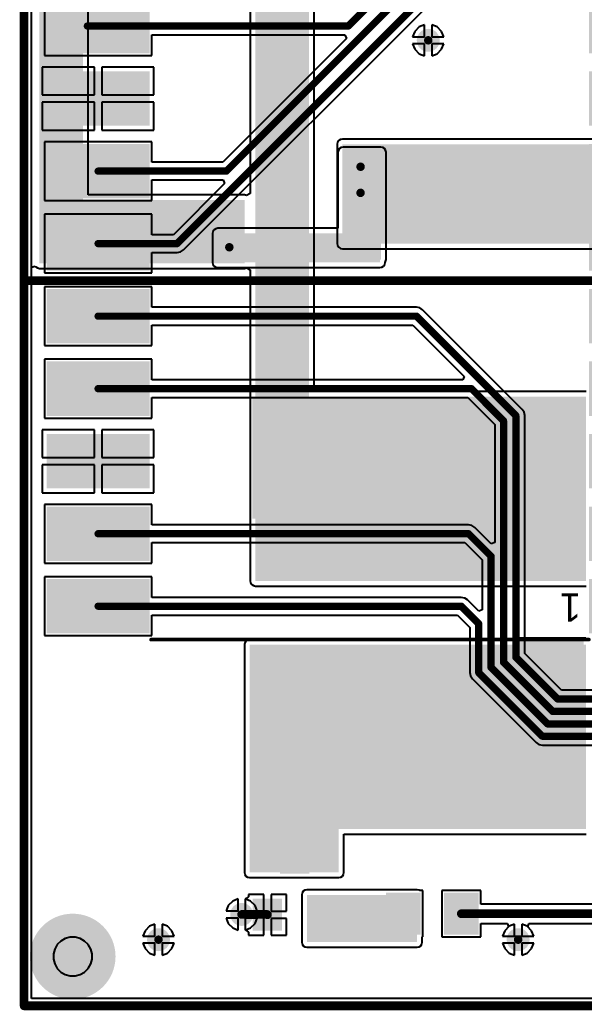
# Model space of a CAD drawing. Header units: millimetres. Extents: x -1231 to 5080, y -1243 to 680.
# Drawn here: x -1.85 to 17.92, y -1.91 to 32.78 of the extents above; entities that cross this region are included whole.
import ezdxf

# ---------------------------------------------------------------- set-up
doc = ezdxf.new("R2010")
doc.units = ezdxf.units.MM
for name, color, linetype in [('BottomLayer', 5, 'Continuous'), ('BottomPaste', 16, 'Continuous'), ('BottomSolder', 6, 'Continuous'), ('Mechanical1', 6, 'Continuous'), ('Mechanical2', 216, 'Continuous'), ('MultiLayer', 9, 'Continuous'), ('PadHoleLayer', 156, 'Continuous'), ('TopLayer', 1, 'Continuous'), ('TopOverlay', 2, 'Continuous'), ('TopPaste', 8, 'Continuous'), ('TopSolder', 216, 'Continuous'), ('ViaHoleLayer', 16, 'Continuous')]:
    doc.layers.add(name, color=color, linetype=linetype)

# ---------------------------------------------------------------- blocks, each defined once
blk = doc.blocks.new('F_____________3')
at = {"layer": 'BottomLayer'}
h = blk.add_hatch(color=5, dxfattribs=at)
edge = h.paths.add_edge_path()
edge.add_arc((0, 0), 0.5, 0, 360)
at = {"layer": 'BottomSolder'}
h = blk.add_hatch(color=6, dxfattribs=at)
edge = h.paths.add_edge_path()
edge.add_arc((0, 0), 1.5, 0, 360)
at = {"layer": 'MultiLayer'}
h = blk.add_hatch(color=9, dxfattribs=at)
edge = h.paths.add_edge_path()
edge.add_arc((0, 0), 0.5, 0, 360)
at = {"layer": 'PadHoleLayer'}
h = blk.add_hatch(color=156, dxfattribs=at)
edge = h.paths.add_edge_path()
edge.add_arc((0, 0), 0.5, 0, 360)
at = {"layer": 'TopLayer'}
h = blk.add_hatch(color=1, dxfattribs=at)
edge = h.paths.add_edge_path()
edge.add_arc((0, 0), 0.5, 0, 360)
at = {"layer": 'TopSolder'}
h = blk.add_hatch(color=216, dxfattribs=at)
edge = h.paths.add_edge_path()
edge.add_arc((0, 0), 1.5, 0, 360)
blk = doc.blocks.new('ACDC56_41SURKWA_F01_20')
at = {"layer": 'TopLayer'}
for points in [[(-7.8, 10.58), (-11.2, 10.58), (-11.2, 12.28), (-7.8, 12.28)], [(11.2, 10.58), (7.8, 10.58), (7.8, 12.28), (11.2, 12.28)], [(-7.8, 8.04), (-11.2, 8.04), (-11.2, 9.74), (-7.8, 9.74)], [(11.2, 8.04), (7.8, 8.04), (7.8, 9.74), (11.2, 9.74)], [(-7.8, 5.5), (-11.2, 5.5), (-11.2, 7.2), (-7.8, 7.2)], [(11.2, 5.5), (7.8, 5.5), (7.8, 7.2), (11.2, 7.2)], [(-7.8, 2.96), (-11.2, 2.96), (-11.2, 4.66), (-7.8, 4.66)], [(11.2, 2.96), (7.8, 2.96), (7.8, 4.66), (11.2, 4.66)], [(-7.8, 0.42), (-11.2, 0.42), (-11.2, 2.12), (-7.8, 2.12)], [(11.2, 0.42), (7.8, 0.42), (7.8, 2.12), (11.2, 2.12)], [(-7.8, -2.12), (-11.2, -2.12), (-11.2, -0.42), (-7.8, -0.42)], [(11.2, -2.12), (7.8, -2.12), (7.8, -0.42), (11.2, -0.42)], [(-7.8, -4.66), (-11.2, -4.66), (-11.2, -2.96), (-7.8, -2.96)], [(11.2, -4.66), (7.8, -4.66), (7.8, -2.96), (11.2, -2.96)], [(-7.8, -7.2), (-11.2, -7.2), (-11.2, -5.5), (-7.8, -5.5)], [(11.2, -7.2), (7.8, -7.2), (7.8, -5.5), (11.2, -5.5)], [(-7.8, -9.74), (-11.2, -9.74), (-11.2, -8.04), (-7.8, -8.04)], [(11.2, -9.74), (7.8, -9.74), (7.8, -8.04), (11.2, -8.04)], [(-7.8, -12.28), (-11.2, -12.28), (-11.2, -10.58), (-7.8, -10.58)], [(11.2, -12.28), (7.8, -12.28), (7.8, -10.58), (11.2, -10.58)]]:
    blk.add_hatch(color=1, dxfattribs=at).paths.add_polyline_path(points)
at = {"layer": 'TopPaste'}
for points in [[(-7.8, 10.58), (-11.2, 10.58), (-11.2, 12.28), (-7.8, 12.28)], [(11.2, 10.58), (7.8, 10.58), (7.8, 12.28), (11.2, 12.28)], [(-7.8, 8.04), (-11.2, 8.04), (-11.2, 9.74), (-7.8, 9.74)], [(11.2, 8.04), (7.8, 8.04), (7.8, 9.74), (11.2, 9.74)], [(-7.8, 5.5), (-11.2, 5.5), (-11.2, 7.2), (-7.8, 7.2)], [(11.2, 5.5), (7.8, 5.5), (7.8, 7.2), (11.2, 7.2)], [(-7.8, 2.96), (-11.2, 2.96), (-11.2, 4.66), (-7.8, 4.66)], [(11.2, 2.96), (7.8, 2.96), (7.8, 4.66), (11.2, 4.66)], [(-7.8, 0.42), (-11.2, 0.42), (-11.2, 2.12), (-7.8, 2.12)], [(11.2, 0.42), (7.8, 0.42), (7.8, 2.12), (11.2, 2.12)], [(-7.8, -2.12), (-11.2, -2.12), (-11.2, -0.42), (-7.8, -0.42)], [(11.2, -2.12), (7.8, -2.12), (7.8, -0.42), (11.2, -0.42)], [(-7.8, -4.66), (-11.2, -4.66), (-11.2, -2.96), (-7.8, -2.96)], [(11.2, -4.66), (7.8, -4.66), (7.8, -2.96), (11.2, -2.96)], [(-7.8, -7.2), (-11.2, -7.2), (-11.2, -5.5), (-7.8, -5.5)], [(11.2, -7.2), (7.8, -7.2), (7.8, -5.5), (11.2, -5.5)], [(-7.8, -9.74), (-11.2, -9.74), (-11.2, -8.04), (-7.8, -8.04)], [(11.2, -9.74), (7.8, -9.74), (7.8, -8.04), (11.2, -8.04)], [(-7.8, -12.28), (-11.2, -12.28), (-11.2, -10.58), (-7.8, -10.58)], [(11.2, -12.28), (7.8, -12.28), (7.8, -10.58), (11.2, -10.58)]]:
    blk.add_hatch(color=8, dxfattribs=at).paths.add_polyline_path(points)
at = {"layer": 'TopSolder'}
for points in [[(-7.698, 10.478), (-11.302, 10.478), (-11.302, 12.382), (-7.698, 12.382)], [(11.302, 10.478), (7.698, 10.478), (7.698, 12.382), (11.302, 12.382)], [(-7.698, 7.938), (-11.302, 7.938), (-11.302, 9.842), (-7.698, 9.842)], [(11.302, 7.938), (7.698, 7.938), (7.698, 9.842), (11.302, 9.842)], [(-7.698, 5.398), (-11.302, 5.398), (-11.302, 7.302), (-7.698, 7.302)], [(11.302, 5.398), (7.698, 5.398), (7.698, 7.302), (11.302, 7.302)], [(-7.698, 2.858), (-11.302, 2.858), (-11.302, 4.762), (-7.698, 4.762)], [(11.302, 2.858), (7.698, 2.858), (7.698, 4.762), (11.302, 4.762)], [(-7.698, 0.318), (-11.302, 0.318), (-11.302, 2.222), (-7.698, 2.222)], [(11.302, 0.318), (7.698, 0.318), (7.698, 2.222), (11.302, 2.222)], [(-7.698, -2.222), (-11.302, -2.222), (-11.302, -0.318), (-7.698, -0.318)], [(11.302, -2.222), (7.698, -2.222), (7.698, -0.318), (11.302, -0.318)], [(-7.698, -4.762), (-11.302, -4.762), (-11.302, -2.858), (-7.698, -2.858)], [(11.302, -4.762), (7.698, -4.762), (7.698, -2.858), (11.302, -2.858)], [(-7.698, -7.302), (-11.302, -7.302), (-11.302, -5.398), (-7.698, -5.398)], [(11.302, -7.302), (7.698, -7.302), (7.698, -5.398), (11.302, -5.398)], [(-7.698, -9.842), (-11.302, -9.842), (-11.302, -7.938), (-7.698, -7.938)], [(11.302, -9.842), (7.698, -9.842), (7.698, -7.938), (11.302, -7.938)], [(-7.698, -12.382), (-11.302, -12.382), (-11.302, -10.478), (-7.698, -10.478)], [(11.302, -12.382), (7.698, -12.382), (7.698, -10.478), (11.302, -10.478)]]:
    blk.add_hatch(color=216, dxfattribs=at).paths.add_polyline_path(points)
at = {"layer": 'TopOverlay'}
for points, const_width in [([(7.645, 12.598), (-7.696, 12.598)], 0.127), ([(-11.405, 11.455), (-11.532, 11.582)], 0.2), ([(-11.532, 11.582), (-11.532, 11.328)], 0.2), ([(-11.405, 11.455), (-11.532, 11.328)], 0.2), ([(7.645, -12.598), (-7.696, -12.598)], 0.127)]:
    blk.add_lwpolyline(points, dxfattribs=dict(at, const_width=const_width))
for points, const_width in [([(-7.728, 12.598, 1), (-7.664, 12.598, 1)], 0.0635), ([(7.614, 12.598, 1), (7.677, 12.598, 1)], 0.0635), ([(-11.582, 11.582, 1), (-11.482, 11.582, 1)], 0.1), ([(-11.582, 11.582, 1), (-11.482, 11.582, 1)], 0.1), ([(-11.455, 11.455, 1), (-11.355, 11.455, 1)], 0.1), ([(-11.455, 11.455, 1), (-11.355, 11.455, 1)], 0.1), ([(-11.582, 11.328, 1), (-11.482, 11.328, 1)], 0.1), ([(-11.582, 11.328, 1), (-11.482, 11.328, 1)], 0.1), ([(-7.728, -12.598, 1), (-7.664, -12.598, 1)], 0.0635), ([(7.614, -12.598, 1), (7.677, -12.598, 1)], 0.0635)]:
    blk.add_lwpolyline(points, format="xyb", close=True, dxfattribs=dict(at, const_width=const_width))
blk.add_text('1', height=1, dxfattribs=at).set_placement((-7.417, 10.973))
blk = doc.blocks.new('CT_1205CL_SMT_TR_B_25')
at = {"layer": 'BottomLayer'}
for points in [[(-7.4, 1.5), (-3.4, 1.5), (-3.4, -1.5), (-7.4, -1.5)], [(3.4, 1.5), (7.4, 1.5), (7.4, -1.5), (3.4, -1.5)]]:
    blk.add_hatch(color=5, dxfattribs=at).paths.add_polyline_path(points)
at = {"layer": 'BottomPaste'}
for points in [[(-7.4, 1.5), (-3.4, 1.5), (-3.4, -1.5), (-7.4, -1.5)], [(3.4, 1.5), (7.4, 1.5), (7.4, -1.5), (3.4, -1.5)]]:
    blk.add_hatch(color=16, dxfattribs=at).paths.add_polyline_path(points)
at = {"layer": 'BottomSolder'}
for points in [[(-7.502, 1.602), (-3.298, 1.602), (-3.298, -1.602), (-7.502, -1.602)], [(3.298, 1.602), (7.502, 1.602), (7.502, -1.602), (3.298, -1.602)]]:
    blk.add_hatch(color=6, dxfattribs=at).paths.add_polyline_path(points)
blk = doc.blocks.new('RES_0805_B_40')
at = {"layer": 'BottomLayer'}
for points in [[(-1.524, 0.635), (-0.508, 0.635), (-0.508, -0.635), (-1.524, -0.635)], [(0.508, 0.635), (1.524, 0.635), (1.524, -0.635), (0.508, -0.635)]]:
    blk.add_hatch(color=5, dxfattribs=at).paths.add_polyline_path(points)
at = {"layer": 'BottomPaste'}
for points in [[(-1.524, 0.635), (-0.508, 0.635), (-0.508, -0.635), (-1.524, -0.635)], [(0.508, 0.635), (1.524, 0.635), (1.524, -0.635), (0.508, -0.635)]]:
    blk.add_hatch(color=16, dxfattribs=at).paths.add_polyline_path(points)
at = {"layer": 'BottomSolder'}
for points in [[(-1.6256, 0.7366), (-0.4064, 0.7366), (-0.4064, -0.7366), (-1.6256, -0.7366)], [(0.4064, 0.7366), (1.6256, 0.7366), (1.6256, -0.7366), (0.4064, -0.7366)]]:
    blk.add_hatch(color=6, dxfattribs=at).paths.add_polyline_path(points)
blk = doc.blocks.new('SOT_23_B_46')
at = {"layer": 'BottomLayer'}
for points in [[(-1.36, 1.46), (-0.54, 1.46), (-0.54, 0.54), (-1.36, 0.54)], [(0.54, 1.46), (1.36, 1.46), (1.36, 0.54), (0.54, 0.54)], [(-0.41, -0.54), (0.41, -0.54), (0.41, -1.46), (-0.41, -1.46)]]:
    blk.add_hatch(color=5, dxfattribs=at).paths.add_polyline_path(points)
at = {"layer": 'BottomPaste'}
for points in [[(-1.36, 1.46), (-0.54, 1.46), (-0.54, 0.54), (-1.36, 0.54)], [(0.54, 1.46), (1.36, 1.46), (1.36, 0.54), (0.54, 0.54)], [(-0.41, -0.54), (0.41, -0.54), (0.41, -1.46), (-0.41, -1.46)]]:
    blk.add_hatch(color=16, dxfattribs=at).paths.add_polyline_path(points)
at = {"layer": 'BottomSolder'}
for points in [[(-1.462, 1.562), (-0.438, 1.562), (-0.438, 0.438), (-1.462, 0.438)], [(0.438, 1.562), (1.462, 1.562), (1.462, 0.438), (0.438, 0.438)], [(-0.512, -0.438), (0.512, -0.438), (0.512, -1.562), (-0.512, -1.562)]]:
    blk.add_hatch(color=6, dxfattribs=at).paths.add_polyline_path(points)
blk = doc.blocks.new('DO_214AA__SMB__B_52')
at = {"layer": 'BottomLayer'}
for points in [[(-2.795, 1.09), (-1.275, 1.09), (-1.275, -1.09), (-2.795, -1.09)], [(1.275, 1.09), (2.795, 1.09), (2.795, -1.09), (1.275, -1.09)]]:
    blk.add_hatch(color=5, dxfattribs=at).paths.add_polyline_path(points)
at = {"layer": 'BottomPaste'}
for points in [[(-2.795, 1.09), (-1.275, 1.09), (-1.275, -1.09), (-2.795, -1.09)], [(1.275, 1.09), (2.795, 1.09), (2.795, -1.09), (1.275, -1.09)]]:
    blk.add_hatch(color=16, dxfattribs=at).paths.add_polyline_path(points)
at = {"layer": 'BottomSolder'}
for points in [[(-2.897, 1.192), (-1.173, 1.192), (-1.173, -1.192), (-2.897, -1.192)], [(1.173, 1.192), (2.897, 1.192), (2.897, -1.192), (1.173, -1.192)]]:
    blk.add_hatch(color=6, dxfattribs=at).paths.add_polyline_path(points)

msp = doc.modelspace()

# ---------------------------------------------------------------- hatches: boundary and pattern name
at = {"layer": 'BottomLayer'}
for points in [[(-1.168, 24.257), (0.356, 24.257), (0.356, 42.57), (-1.168, 42.57)], [(6.401, 19.228), (8.28, 19.228), (8.28, 36.17), (6.401, 36.17)], [(9.449, 24.943), (23.228, 24.943), (23.228, 28.423), (9.449, 28.423)], [(-1.168, 24.257), (6.02, 24.257), (6.02, 26.467), (-1.168, 26.467)], [(6.401, 13.132), (17.983, 13.132), (17.983, 19.583), (6.401, 19.583)], [(6.198, 4.445), (17.983, 4.445), (17.983, 10.897), (6.198, 10.897)], [(6.198, 8.712), (6.198, 2.92), (9.322, 2.92), (9.322, 8.712)], [(12.065, 2.134), (8.204, 2.134), (8.204, 0.483), (12.065, 0.483)]]:
    msp.add_hatch(color=5, dxfattribs=at).paths.add_polyline_path(points)
h = msp.add_hatch(color=5, dxfattribs=at)
edge = h.paths.add_edge_path()
edge.add_arc((12.455, 32.064), 0.3, 0, 360)
h = msp.add_hatch(color=5, dxfattribs=at)
edge = h.paths.add_edge_path()
edge.add_arc((10.084, 27.635), 0.3, 0, 360)
h = msp.add_hatch(color=5, dxfattribs=at)
edge = h.paths.add_edge_path()
edge.add_arc((10.084, 26.721), 0.3, 0, 360)
h = msp.add_hatch(color=5, dxfattribs=at)
edge = h.paths.add_edge_path()
edge.add_arc((5.486, 24.816), 0.3, 0, 360)
h = msp.add_hatch(color=5, dxfattribs=at)
edge = h.paths.add_edge_path()
edge.add_arc((5.918, 1.448), 0.3, 0, 360)
h = msp.add_hatch(color=5, dxfattribs=at)
edge = h.paths.add_edge_path()
edge.add_arc((3.005, 0.564), 0.3, 0, 360)
h = msp.add_hatch(color=5, dxfattribs=at)
edge = h.paths.add_edge_path()
edge.add_arc((15.605, 0.564), 0.3, 0, 360)
at = {"layer": 'BottomSolder'}
h = msp.add_hatch(color=6, dxfattribs=at)
edge = h.paths.add_edge_path()
edge.add_arc((12.455, 32.064), 0.402, 0, 360)
h = msp.add_hatch(color=6, dxfattribs=at)
edge = h.paths.add_edge_path()
edge.add_arc((10.084, 27.635), 0.402, 0, 360)
h = msp.add_hatch(color=6, dxfattribs=at)
edge = h.paths.add_edge_path()
edge.add_arc((10.084, 26.721), 0.402, 0, 360)
h = msp.add_hatch(color=6, dxfattribs=at)
edge = h.paths.add_edge_path()
edge.add_arc((5.486, 24.816), 0.402, 0, 360)
h = msp.add_hatch(color=6, dxfattribs=at)
edge = h.paths.add_edge_path()
edge.add_arc((5.918, 1.448), 0.402, 0, 360)
h = msp.add_hatch(color=6, dxfattribs=at)
edge = h.paths.add_edge_path()
edge.add_arc((3.005, 0.564), 0.402, 0, 360)
h = msp.add_hatch(color=6, dxfattribs=at)
edge = h.paths.add_edge_path()
edge.add_arc((15.605, 0.564), 0.402, 0, 360)
at = {"layer": 'TopLayer'}
h = msp.add_hatch(color=1, dxfattribs=at)
edge = h.paths.add_edge_path()
edge.add_arc((12.455, 32.064), 0.3, 0, 360)
for points in [[(9.474, 24.384), (10.795, 24.384), (10.795, 28.143), (9.474, 28.143)], [(5.08, 24.282), (10.762, 24.282), (10.762, 25.298), (5.08, 25.298)]]:
    msp.add_hatch(color=1, dxfattribs=at).paths.add_polyline_path(points)
h = msp.add_hatch(color=1, dxfattribs=at)
edge = h.paths.add_edge_path()
edge.add_arc((10.084, 27.635), 0.3, 0, 360)
h = msp.add_hatch(color=1, dxfattribs=at)
edge = h.paths.add_edge_path()
edge.add_arc((10.084, 26.721), 0.3, 0, 360)
h = msp.add_hatch(color=1, dxfattribs=at)
edge = h.paths.add_edge_path()
edge.add_arc((5.486, 24.816), 0.3, 0, 360)
h = msp.add_hatch(color=1, dxfattribs=at)
edge = h.paths.add_edge_path()
edge.add_arc((5.918, 1.448), 0.3, 0, 360)
h = msp.add_hatch(color=1, dxfattribs=at)
edge = h.paths.add_edge_path()
edge.add_arc((3.005, 0.564), 0.3, 0, 360)
h = msp.add_hatch(color=1, dxfattribs=at)
edge = h.paths.add_edge_path()
edge.add_arc((15.605, 0.564), 0.3, 0, 360)
at = {"layer": 'TopSolder'}
h = msp.add_hatch(color=216, dxfattribs=at)
edge = h.paths.add_edge_path()
edge.add_arc((12.455, 32.064), 0.402, 0, 360)
h = msp.add_hatch(color=216, dxfattribs=at)
edge = h.paths.add_edge_path()
edge.add_arc((10.084, 27.635), 0.402, 0, 360)
h = msp.add_hatch(color=216, dxfattribs=at)
edge = h.paths.add_edge_path()
edge.add_arc((10.084, 26.721), 0.402, 0, 360)
h = msp.add_hatch(color=216, dxfattribs=at)
edge = h.paths.add_edge_path()
edge.add_arc((5.486, 24.816), 0.402, 0, 360)
h = msp.add_hatch(color=216, dxfattribs=at)
edge = h.paths.add_edge_path()
edge.add_arc((5.918, 1.448), 0.402, 0, 360)
h = msp.add_hatch(color=216, dxfattribs=at)
edge = h.paths.add_edge_path()
edge.add_arc((3.005, 0.564), 0.402, 0, 360)
h = msp.add_hatch(color=216, dxfattribs=at)
edge = h.paths.add_edge_path()
edge.add_arc((15.605, 0.564), 0.402, 0, 360)
at = {"layer": 'ViaHoleLayer'}
h = msp.add_hatch(color=16, dxfattribs=at)
edge = h.paths.add_edge_path()
edge.add_arc((12.455, 32.064), 0.15, 0, 360)
h = msp.add_hatch(color=16, dxfattribs=at)
edge = h.paths.add_edge_path()
edge.add_arc((10.084, 27.635), 0.15, 0, 360)
h = msp.add_hatch(color=16, dxfattribs=at)
edge = h.paths.add_edge_path()
edge.add_arc((10.084, 26.721), 0.15, 0, 360)
h = msp.add_hatch(color=16, dxfattribs=at)
edge = h.paths.add_edge_path()
edge.add_arc((5.486, 24.816), 0.15, 0, 360)
h = msp.add_hatch(color=16, dxfattribs=at)
edge = h.paths.add_edge_path()
edge.add_arc((5.918, 1.448), 0.15, 0, 360)
h = msp.add_hatch(color=16, dxfattribs=at)
edge = h.paths.add_edge_path()
edge.add_arc((3.005, 0.564), 0.15, 0, 360)
h = msp.add_hatch(color=16, dxfattribs=at)
edge = h.paths.add_edge_path()
edge.add_arc((15.605, 0.564), 0.15, 0, 360)

# ---------------------------------------------------------------- linework, layer by layer
at = {"layer": 'BottomLayer'}
for p, q in [((0.537, 26.648), (0.537, 40.891)), ((6.22, 35.535), (6.22, 26.699)), ((8.462, 19.765), (8.462, 35.166)), ((12.328, 32.611), (12.141, 32.534)), ((12.328, 32.191), (12.328, 32.611)), ((12.769, 32.534), (12.582, 32.611)), ((12.582, 32.611), (12.582, 32.191)), ((11.986, 32.378), (11.908, 32.191)), ((12.141, 32.534), (11.986, 32.378)), ((12.925, 32.378), (12.769, 32.534)), ((13.002, 32.191), (12.925, 32.378)), ((11.908, 32.191), (12.328, 32.191)), ((12.328, 31.937), (11.908, 31.937)), ((11.908, 31.937), (11.986, 31.751)), ((12.328, 31.517), (12.328, 31.937)), ((12.582, 32.191), (13.002, 32.191)), ((13.002, 31.937), (12.582, 31.937)), ((12.582, 31.937), (12.582, 31.517)), ((12.925, 31.751), (13.002, 31.937)), ((11.986, 31.751), (12.141, 31.595)), ((12.141, 31.595), (12.328, 31.517)), ((12.582, 31.517), (12.769, 31.595)), ((12.769, 31.595), (12.925, 31.751)), ((9.281, 28.492), (9.268, 28.423)), ((9.321, 28.551), (9.281, 28.492)), ((9.379, 28.59), (9.321, 28.551)), ((9.449, 28.604), (9.379, 28.59)), ((23.228, 28.604), (9.449, 28.604)), ((9.268, 28.423), (9.268, 24.943)), ((6.02, 26.648), (0.537, 26.648)), ((6.089, 26.634), (6.02, 26.648)), ((6.093, 26.632), (6.089, 26.634)), ((6.22, 26.699), (6.093, 26.632)), ((9.268, 24.943), (9.281, 24.873)), ((9.281, 24.873), (9.321, 24.815)), ((9.321, 24.815), (9.379, 24.775)), ((9.379, 24.775), (9.449, 24.762)), ((9.449, 24.762), (19.859, 24.762)), ((-1.443, 24.124), (-1.316, 24.158)), ((-1.443, -1.494), (-1.443, 24.124)), ((-1.316, 24.158), (-1.297, 24.129)), ((-1.297, 24.129), (-1.238, 24.09)), ((-1.238, 24.09), (-1.168, 24.076)), ((-1.168, 24.076), (6.02, 24.076)), ((6.02, 24.076), (6.089, 24.09)), ((6.089, 24.09), (6.093, 24.092)), ((6.093, 24.092), (6.22, 24.025)), ((6.22, 24.025), (6.22, 19.583)), ((6.22, 19.583), (6.22, 19.228)), ((17.983, 19.765), (8.462, 19.765)), ((6.22, 19.228), (6.22, 13.132)), ((6.22, 13.132), (6.233, 13.062)), ((6.233, 13.062), (6.273, 13.004)), ((6.273, 13.004), (6.331, 12.964)), ((6.331, 12.964), (6.401, 12.951)), ((6.401, 12.951), (17.983, 12.951)), ((17.981, 11.12), (15.445, 11.12)), ((15.445, 11.12), (15.445, 11.078)), ((6.03, 10.966), (6.016, 10.897)), ((6.016, 10.897), (6.016, 8.712)), ((6.069, 11.025), (6.03, 10.966)), ((6.128, 11.064), (6.069, 11.025)), ((6.198, 11.078), (6.128, 11.064)), ((15.445, 11.078), (6.198, 11.078)), ((6.016, 8.712), (6.016, 4.445)), ((6.016, 4.445), (6.016, 2.92)), ((9.503, 2.92), (9.503, 4.264)), ((9.503, 4.264), (17.983, 4.264)), ((6.016, 2.92), (6.03, 2.851)), ((6.03, 2.851), (6.069, 2.792)), ((6.069, 2.792), (6.128, 2.753)), ((9.391, 2.753), (9.45, 2.792)), ((9.45, 2.792), (9.489, 2.851)), ((9.489, 2.851), (9.503, 2.92)), ((6.128, 2.753), (6.198, 2.739)), ((6.198, 2.739), (9.322, 2.739)), ((9.322, 2.739), (9.391, 2.753)), ((6.695, 2.152), (6.158, 2.152)), ((6.158, 2.152), (6.158, 2.062)), ((6.695, 1.438), (6.695, 2.152)), ((7.486, 2.152), (6.949, 2.152)), ((6.949, 2.152), (6.949, 1.565)), ((7.486, 1.565), (7.486, 2.152)), ((8.037, 2.203), (8.023, 2.134)), ((8.023, 2.134), (8.023, 0.483)), ((8.076, 2.262), (8.037, 2.203)), ((8.135, 2.301), (8.076, 2.262)), ((8.204, 2.315), (8.135, 2.301)), ((12.065, 2.315), (8.204, 2.315)), ((12.134, 2.301), (12.065, 2.315)), ((12.157, 2.286), (12.134, 2.301)), ((12.268, 2.286), (12.157, 2.286)), ((12.268, 0.66), (12.268, 2.286)), ((14.3, 2.286), (12.929, 2.286)), ((12.929, 2.286), (12.929, 0.66)), ((14.3, 1.81), (14.3, 2.286)), ((5.449, 1.762), (5.371, 1.575)), ((5.604, 1.917), (5.449, 1.762)), ((5.791, 1.995), (5.604, 1.917)), ((5.791, 1.575), (5.791, 1.995)), ((6.053, 1.992), (6.045, 1.995)), ((6.045, 1.995), (6.045, 1.448)), ((6.158, 2.062), (6.053, 1.992)), ((50, 1.81), (14.3, 1.81)), ((5.371, 1.575), (5.791, 1.575)), ((6.045, 1.448), (6.045, 0.901)), ((6.695, 0.724), (6.695, 1.438)), ((6.949, 1.565), (7.486, 1.565)), ((2.878, 1.111), (2.691, 1.034)), ((2.878, 0.691), (2.878, 1.111)), ((3.319, 1.034), (3.132, 1.111)), ((3.132, 1.111), (3.132, 0.691)), ((5.791, 1.321), (5.371, 1.321)), ((5.371, 1.321), (5.449, 1.134)), ((5.449, 1.134), (5.604, 0.978)), ((5.791, 0.901), (5.791, 1.321)), ((7.486, 1.311), (6.949, 1.311)), ((6.949, 1.311), (6.949, 0.724)), ((7.486, 0.724), (7.486, 1.311)), ((14.3, 0.66), (14.3, 1.137)), ((14.3, 1.137), (15.228, 1.137)), ((15.228, 1.137), (15.236, 1.124)), ((15.236, 1.124), (15.267, 1.01)), ((15.944, 1.01), (15.975, 1.124)), ((15.975, 1.124), (15.982, 1.137)), ((15.982, 1.137), (21.528, 1.137)), ((2.536, 0.878), (2.458, 0.691)), ((2.691, 1.034), (2.536, 0.878)), ((3.475, 0.878), (3.319, 1.034)), ((3.552, 0.691), (3.475, 0.878)), ((5.604, 0.978), (5.791, 0.901)), ((6.045, 0.901), (6.053, 0.904)), ((6.053, 0.904), (6.158, 0.833)), ((6.158, 0.833), (6.158, 0.724)), ((6.158, 0.724), (6.695, 0.724)), ((6.949, 0.724), (7.486, 0.724)), ((15.136, 0.878), (15.058, 0.691)), ((15.267, 1.01), (15.136, 0.878)), ((16.075, 0.878), (15.944, 1.01)), ((16.152, 0.691), (16.075, 0.878)), ((-0.542, 0.391), (-0.632, 0.236)), ((-0.416, 0.517), (-0.542, 0.391)), ((-0.262, 0.606), (-0.416, 0.517)), ((-0.089, 0.652), (-0.262, 0.606)), ((0.089, 0.652), (-0.089, 0.652)), ((0.262, 0.606), (0.089, 0.652)), ((0.416, 0.517), (0.262, 0.606)), ((0.542, 0.391), (0.416, 0.517)), ((0.632, 0.236), (0.542, 0.391)), ((2.458, 0.691), (2.878, 0.691)), ((2.878, 0.437), (2.458, 0.437)), ((2.458, 0.437), (2.536, 0.251)), ((2.878, 0.017), (2.878, 0.437)), ((3.132, 0.691), (3.552, 0.691)), ((3.552, 0.437), (3.132, 0.437)), ((3.132, 0.437), (3.132, 0.017)), ((3.475, 0.251), (3.552, 0.437)), ((8.023, 0.483), (8.037, 0.413)), ((8.037, 0.413), (8.076, 0.354)), ((8.076, 0.354), (8.135, 0.315)), ((12.134, 0.315), (12.193, 0.354)), ((12.193, 0.354), (12.232, 0.413)), ((12.232, 0.413), (12.246, 0.483)), ((12.246, 0.483), (12.246, 0.66)), ((12.246, 0.66), (12.268, 0.66)), ((12.929, 0.66), (14.3, 0.66)), ((15.058, 0.691), (16.152, 0.691)), ((15.478, 0.437), (15.058, 0.437)), ((15.058, 0.437), (15.136, 0.251)), ((15.478, 0.017), (15.478, 0.437)), ((16.152, 0.437), (15.732, 0.437)), ((15.732, 0.437), (15.732, 0.017)), ((16.075, 0.251), (16.152, 0.437)), ((-0.632, 0.236), (-0.678, 0.064)), ((-0.678, 0.064), (-0.678, -0.115)), ((0.678, 0.064), (0.632, 0.236)), ((0.678, -0.115), (0.678, 0.064)), ((2.536, 0.251), (2.691, 0.095)), ((2.691, 0.095), (2.878, 0.017)), ((3.132, 0.017), (3.319, 0.095)), ((3.319, 0.095), (3.475, 0.251)), ((8.135, 0.315), (8.204, 0.301)), ((8.204, 0.301), (12.065, 0.301)), ((12.065, 0.301), (12.134, 0.315)), ((15.136, 0.251), (15.291, 0.095)), ((15.291, 0.095), (15.478, 0.017)), ((15.732, 0.017), (15.919, 0.095)), ((15.919, 0.095), (16.075, 0.251)), ((-0.678, -0.115), (-0.632, -0.287)), ((-0.632, -0.287), (-0.542, -0.442)), ((0.542, -0.442), (0.632, -0.287)), ((0.632, -0.287), (0.678, -0.115)), ((-0.542, -0.442), (-0.416, -0.568)), ((-0.416, -0.568), (-0.262, -0.657)), ((-0.262, -0.657), (-0.089, -0.703)), ((0.089, -0.703), (0.262, -0.657)), ((0.262, -0.657), (0.416, -0.568)), ((0.416, -0.568), (0.542, -0.442)), ((-0.089, -0.703), (0.089, -0.703)), ((99.639, -1.494), (-1.443, -1.494))]:
    msp.add_line(p, q, dxfattribs=at)
at = {"layer": 'BottomLayer', "const_width": 0.305}
for points in [[(5.918, 1.448), (6.813, 1.448)], [(6.813, 1.448), (6.822, 1.438)], [(13.614, 1.473), (50.14, 1.473)]]:
    msp.add_lwpolyline(points, dxfattribs=at)
at = {"layer": 'BottomLayer', "const_width": 0.152}
for points in [[(5.842, 1.448, 1), (5.994, 1.448, 1)], [(6.737, 1.448, 1), (6.889, 1.448, 1)], [(6.737, 1.448, 1), (6.889, 1.448, 1)], [(6.746, 1.438, 1), (6.899, 1.438, 1)], [(13.538, 1.473, 1), (13.691, 1.473, 1)]]:
    msp.add_lwpolyline(points, format="xyb", close=True, dxfattribs=at)
at = {"layer": 'Mechanical1', "const_width": 0.305}
msp.add_lwpolyline([(-1.702, 23.647), (99.898, 23.647)], dxfattribs=at)
at = {"layer": 'Mechanical1', "const_width": 0.152}
msp.add_lwpolyline([(-1.778, 23.647, 1), (-1.626, 23.647, 1)], format="xyb", close=True, dxfattribs=at)
at = {"layer": 'Mechanical2', "const_width": 0.305}
for points in [[(-1.702, -1.753), (-1.702, 49.047)], [(-1.702, -1.753), (99.898, -1.753)]]:
    msp.add_lwpolyline(points, dxfattribs=at)
at = {"layer": 'Mechanical2', "const_width": 0.152}
msp.add_lwpolyline([(-1.778, -1.753, 1), (-1.626, -1.753, 1)], format="xyb", close=True, dxfattribs=at)
msp.add_lwpolyline([(-1.778, -1.753, 1), (-1.626, -1.753, 1)], format="xyb", close=True, dxfattribs=at)
at = {"layer": 'TopLayer'}
for p, q in [((-1.443, -1.494), (-1.443, 48.788)), ((3.877, 24.723), (18.254, 39.1)), ((-0.989, 33.591), (-0.989, 31.535)), ((12.328, 32.611), (12.141, 32.534)), ((12.328, 32.191), (12.328, 32.611)), ((12.769, 32.534), (12.582, 32.611)), ((12.582, 32.611), (12.582, 32.191)), ((11.986, 32.378), (11.908, 32.191)), ((12.141, 32.534), (11.986, 32.378)), ((12.925, 32.378), (12.769, 32.534)), ((13.002, 32.191), (12.925, 32.378)), ((2.766, 31.535), (2.766, 32.252)), ((2.766, 32.252), (9.535, 32.252)), ((9.588, 32.125), (5.256, 27.794)), ((9.535, 32.252), (9.588, 32.125)), ((11.908, 32.191), (12.328, 32.191)), ((12.328, 31.937), (11.908, 31.937)), ((11.908, 31.937), (11.986, 31.751)), ((12.328, 31.517), (12.328, 31.937)), ((12.582, 32.191), (13.002, 32.191)), ((13.002, 31.937), (12.582, 31.937)), ((12.582, 31.937), (12.582, 31.517)), ((12.925, 31.751), (13.002, 31.937)), ((11.986, 31.751), (12.141, 31.595)), ((12.141, 31.595), (12.328, 31.517)), ((12.582, 31.517), (12.769, 31.595)), ((12.769, 31.595), (12.925, 31.751)), ((-0.989, 31.535), (2.766, 31.535)), ((0.762, 31.127), (-1.065, 31.127)), ((-1.065, 31.127), (-1.065, 30.15)), ((0.762, 30.15), (0.762, 31.127)), ((2.843, 31.127), (1.016, 31.127)), ((1.016, 31.127), (1.016, 30.15)), ((2.843, 30.15), (2.843, 31.127)), ((-1.065, 30.15), (0.762, 30.15)), ((0.762, 29.896), (-1.065, 29.896)), ((-1.065, 29.896), (-1.065, 28.919)), ((0.762, 28.919), (0.762, 29.896)), ((1.016, 30.15), (2.843, 30.15)), ((2.843, 29.896), (1.016, 29.896)), ((1.016, 29.896), (1.016, 28.919)), ((2.843, 28.919), (2.843, 29.896)), ((-1.065, 28.919), (0.762, 28.919)), ((1.016, 28.919), (2.843, 28.919)), ((2.766, 28.511), (-0.989, 28.511)), ((-0.989, 28.511), (-0.989, 26.455)), ((2.766, 27.794), (2.766, 28.511)), ((9.307, 28.213), (9.293, 28.143)), ((9.293, 28.143), (9.293, 25.48)), ((9.346, 28.271), (9.307, 28.213)), ((9.405, 28.311), (9.346, 28.271)), ((9.474, 28.324), (9.405, 28.311)), ((10.795, 28.324), (9.474, 28.324)), ((10.864, 28.311), (10.795, 28.324)), ((10.923, 28.271), (10.864, 28.311)), ((10.962, 28.213), (10.923, 28.271)), ((10.976, 28.143), (10.962, 28.213)), ((10.976, 24.384), (10.976, 28.143)), ((5.256, 27.794), (2.766, 27.794)), ((2.766, 26.455), (2.766, 27.172)), ((2.766, 27.172), (5.268, 27.172)), ((5.268, 27.172), (5.32, 27.045)), ((5.32, 27.045), (3.529, 25.254)), ((-0.989, 26.455), (2.766, 26.455)), ((2.766, 25.971), (-0.989, 25.971)), ((-0.989, 25.971), (-0.989, 23.915)), ((2.766, 25.254), (2.766, 25.971)), ((4.913, 25.368), (4.899, 25.298)), ((4.952, 25.427), (4.913, 25.368)), ((5.011, 25.466), (4.952, 25.427)), ((5.08, 25.48), (5.011, 25.466)), ((9.293, 25.48), (5.08, 25.48)), ((3.529, 25.254), (2.766, 25.254)), ((4.899, 25.298), (4.899, 24.282)), ((2.766, 23.915), (2.766, 24.632)), ((2.766, 24.632), (3.658, 24.632)), ((3.658, 24.632), (3.777, 24.656)), ((3.777, 24.656), (3.877, 24.723)), ((4.899, 24.282), (4.913, 24.213)), ((10.93, 24.213), (10.944, 24.282)), ((10.944, 24.286), (10.962, 24.315)), ((10.944, 24.282), (10.944, 24.286)), ((10.962, 24.315), (10.976, 24.384)), ((4.913, 24.213), (4.952, 24.154)), ((4.952, 24.154), (5.011, 24.115)), ((5.011, 24.115), (5.08, 24.101)), ((5.08, 24.101), (10.762, 24.101)), ((10.762, 24.101), (10.832, 24.115)), ((10.832, 24.115), (10.891, 24.154)), ((10.891, 24.154), (10.93, 24.213)), ((-0.989, 23.915), (2.766, 23.915)), ((2.766, 23.431), (-0.989, 23.431)), ((-0.989, 23.431), (-0.989, 21.375)), ((2.766, 22.714), (2.766, 23.431)), ((12.041, 22.714), (2.766, 22.714)), ((12.16, 22.69), (12.041, 22.714)), ((12.26, 22.623), (12.16, 22.69)), ((15.745, 19.137), (12.26, 22.623)), ((2.766, 21.375), (2.766, 22.092)), ((2.766, 22.092), (11.912, 22.092)), ((11.912, 22.092), (13.713, 20.291)), ((-0.989, 21.375), (2.766, 21.375)), ((2.766, 20.891), (-0.989, 20.891)), ((-0.989, 20.891), (-0.989, 18.835)), ((2.766, 20.174), (2.766, 20.891)), ((13.664, 20.174), (2.766, 20.174)), ((13.713, 20.291), (13.664, 20.174)), ((2.766, 18.835), (2.766, 19.552)), ((2.766, 19.552), (13.841, 19.552)), ((13.841, 19.552), (14.783, 18.61)), ((15.813, 19.037), (15.745, 19.137)), ((-0.989, 18.835), (2.766, 18.835)), ((15.837, 18.918), (15.813, 19.037)), ((15.837, 10.587), (15.837, 18.918)), ((0.762, 18.427), (-1.065, 18.427)), ((-1.065, 18.427), (-1.065, 17.45)), ((0.762, 17.45), (0.762, 18.427)), ((2.843, 18.427), (1.016, 18.427)), ((1.016, 18.427), (1.016, 17.45)), ((2.843, 17.45), (2.843, 18.427)), ((14.783, 18.61), (14.783, 14.473)), ((-1.065, 17.45), (0.762, 17.45)), ((1.016, 17.45), (2.843, 17.45)), ((0.762, 17.196), (-1.065, 17.196)), ((-1.065, 17.196), (-1.065, 16.219)), ((0.762, 16.219), (0.762, 17.196)), ((2.843, 17.196), (1.016, 17.196)), ((1.016, 17.196), (1.016, 16.219)), ((2.843, 16.219), (2.843, 17.196)), ((-1.065, 16.219), (0.762, 16.219)), ((1.016, 16.219), (2.843, 16.219)), ((2.766, 15.811), (-0.989, 15.811)), ((-0.989, 15.811), (-0.989, 13.755)), ((2.766, 15.094), (2.766, 15.811)), ((13.868, 15.094), (2.766, 15.094)), ((13.987, 15.07), (13.868, 15.094)), ((14.088, 15.003), (13.987, 15.07)), ((14.666, 14.425), (14.088, 15.003)), ((2.766, 13.755), (2.766, 14.472)), ((2.766, 14.472), (13.74, 14.472)), ((13.74, 14.472), (14.345, 13.867)), ((14.783, 14.473), (14.666, 14.425)), ((-0.989, 13.755), (2.766, 13.755)), ((14.345, 13.867), (14.345, 12.118)), ((2.766, 13.271), (-0.989, 13.271)), ((-0.989, 13.271), (-0.989, 11.215)), ((2.766, 12.554), (2.766, 13.271)), ((13.614, 12.554), (2.766, 12.554)), ((13.733, 12.53), (13.614, 12.554)), ((13.834, 12.463), (13.733, 12.53)), ((14.228, 12.069), (13.834, 12.463)), ((2.766, 11.215), (2.766, 11.932)), ((2.766, 11.932), (13.486, 11.932)), ((13.486, 11.932), (13.913, 11.504)), ((14.345, 12.118), (14.228, 12.069)), ((13.913, 11.504), (13.913, 9.919)), ((-0.989, 11.215), (2.766, 11.215)), ((17.121, 9.302), (15.837, 10.587)), ((13.913, 9.919), (13.937, 9.8)), ((13.937, 9.8), (14.004, 9.7)), ((14.004, 9.7), (16.234, 7.47)), ((29.488, 9.302), (17.121, 9.302)), ((16.234, 7.47), (16.334, 7.403)), ((16.334, 7.403), (16.453, 7.379)), ((16.453, 7.379), (18.307, 7.379)), ((5.449, 1.762), (5.371, 1.575)), ((5.604, 1.917), (5.449, 1.762)), ((5.791, 1.995), (5.604, 1.917)), ((5.791, 1.575), (5.791, 1.995)), ((6.232, 1.917), (6.045, 1.995)), ((6.045, 1.995), (6.045, 1.575)), ((6.388, 1.762), (6.232, 1.917)), ((6.465, 1.575), (6.388, 1.762)), ((5.371, 1.575), (5.791, 1.575)), ((6.045, 1.575), (6.465, 1.575)), ((2.878, 1.111), (2.691, 1.034)), ((2.878, 0.691), (2.878, 1.111)), ((3.319, 1.034), (3.132, 1.111)), ((3.132, 1.111), (3.132, 0.691)), ((5.791, 1.321), (5.371, 1.321)), ((5.371, 1.321), (5.449, 1.134)), ((5.449, 1.134), (5.604, 0.978)), ((5.791, 0.901), (5.791, 1.321)), ((6.465, 1.321), (6.045, 1.321)), ((6.045, 1.321), (6.045, 0.901)), ((6.232, 0.978), (6.388, 1.134)), ((6.388, 1.134), (6.465, 1.321)), ((15.478, 1.111), (15.291, 1.034)), ((15.478, 0.691), (15.478, 1.111)), ((15.919, 1.034), (15.732, 1.111)), ((15.732, 1.111), (15.732, 0.691)), ((2.536, 0.878), (2.458, 0.691)), ((2.691, 1.034), (2.536, 0.878)), ((3.475, 0.878), (3.319, 1.034)), ((3.552, 0.691), (3.475, 0.878)), ((5.604, 0.978), (5.791, 0.901)), ((6.045, 0.901), (6.232, 0.978)), ((15.136, 0.878), (15.058, 0.691)), ((15.291, 1.034), (15.136, 0.878)), ((16.075, 0.878), (15.919, 1.034)), ((16.152, 0.691), (16.075, 0.878)), ((-0.542, 0.391), (-0.632, 0.236)), ((-0.416, 0.517), (-0.542, 0.391)), ((-0.262, 0.606), (-0.416, 0.517)), ((-0.089, 0.652), (-0.262, 0.606)), ((0.089, 0.652), (-0.089, 0.652)), ((0.262, 0.606), (0.089, 0.652)), ((0.416, 0.517), (0.262, 0.606)), ((0.542, 0.391), (0.416, 0.517)), ((0.632, 0.236), (0.542, 0.391)), ((2.458, 0.691), (2.878, 0.691)), ((2.878, 0.437), (2.458, 0.437)), ((2.458, 0.437), (2.536, 0.251)), ((2.878, 0.017), (2.878, 0.437)), ((3.132, 0.691), (3.552, 0.691)), ((3.552, 0.437), (3.132, 0.437)), ((3.132, 0.437), (3.132, 0.017)), ((3.475, 0.251), (3.552, 0.437)), ((15.058, 0.691), (15.478, 0.691)), ((15.478, 0.437), (15.058, 0.437)), ((15.058, 0.437), (15.136, 0.251)), ((15.478, 0.017), (15.478, 0.437)), ((15.732, 0.691), (16.152, 0.691)), ((16.152, 0.437), (15.732, 0.437)), ((15.732, 0.437), (15.732, 0.017)), ((16.075, 0.251), (16.152, 0.437)), ((-0.632, 0.236), (-0.678, 0.064)), ((-0.678, 0.064), (-0.678, -0.115)), ((0.678, 0.064), (0.632, 0.236)), ((0.678, -0.115), (0.678, 0.064)), ((2.536, 0.251), (2.691, 0.095)), ((2.691, 0.095), (2.878, 0.017)), ((3.132, 0.017), (3.319, 0.095)), ((3.319, 0.095), (3.475, 0.251)), ((15.136, 0.251), (15.291, 0.095)), ((15.291, 0.095), (15.478, 0.017)), ((15.732, 0.017), (15.919, 0.095)), ((15.919, 0.095), (16.075, 0.251)), ((-0.678, -0.115), (-0.632, -0.287)), ((-0.632, -0.287), (-0.542, -0.442)), ((0.542, -0.442), (0.632, -0.287)), ((0.632, -0.287), (0.678, -0.115)), ((-0.542, -0.442), (-0.416, -0.568)), ((-0.416, -0.568), (-0.262, -0.657)), ((-0.262, -0.657), (-0.089, -0.703)), ((0.089, -0.703), (0.262, -0.657)), ((0.262, -0.657), (0.416, -0.568)), ((0.416, -0.568), (0.542, -0.442)), ((-0.089, -0.703), (0.089, -0.703)), ((99.639, -1.494), (-1.443, -1.494))]:
    msp.add_line(p, q, dxfattribs=at)
at = {"layer": 'TopLayer', "const_width": 0.254}
for points in [[(9.653, 32.563), (19.94, 42.85)], [(5.385, 27.483), (20.193, 42.291)], [(3.658, 24.943), (20.285, 41.57)], [(0.513, 32.563), (9.653, 32.563)], [(0.889, 27.483), (5.385, 27.483)], [(0.889, 24.943), (3.658, 24.943)], [(0.889, 22.403), (12.041, 22.403)], [(12.041, 22.403), (15.526, 18.918)], [(0.889, 19.863), (13.97, 19.863)], [(13.97, 19.863), (15.094, 18.739)], [(15.094, 10.28), (15.094, 18.739)], [(15.526, 10.458), (15.526, 18.918)], [(0.889, 14.783), (13.868, 14.783)], [(13.868, 14.783), (14.656, 13.995)], [(14.656, 10.098), (14.656, 13.995)], [(0.889, 12.243), (13.614, 12.243)], [(13.614, 12.243), (14.224, 11.633)], [(14.224, 9.919), (14.224, 11.633)], [(15.094, 10.28), (16.814, 8.56)], [(15.526, 10.458), (16.993, 8.992)], [(14.656, 10.098), (16.632, 8.122)], [(14.224, 9.919), (16.453, 7.69)], [(16.993, 8.992), (29.616, 8.992)], [(16.814, 8.56), (29.795, 8.56)], [(16.632, 8.122), (29.977, 8.122)], [(16.453, 7.69), (30.156, 7.69)]]:
    msp.add_lwpolyline(points, dxfattribs=at)
at = {"layer": 'TopLayer', "const_width": 0.127}
for points in [[(0.449, 32.563, 1), (0.576, 32.563, 1)], [(9.59, 32.563, 1), (9.717, 32.563, 1)], [(9.59, 32.563, 1), (9.717, 32.563, 1)], [(0.825, 27.483, 1), (0.952, 27.483, 1)], [(5.321, 27.483, 1), (5.448, 27.483, 1)], [(5.321, 27.483, 1), (5.448, 27.483, 1)], [(0.825, 24.943, 1), (0.952, 24.943, 1)], [(3.594, 24.943, 1), (3.721, 24.943, 1)], [(3.594, 24.943, 1), (3.721, 24.943, 1)], [(0.825, 22.403, 1), (0.952, 22.403, 1)], [(11.977, 22.403, 1), (12.104, 22.403, 1)], [(11.977, 22.403, 1), (12.104, 22.403, 1)], [(0.825, 19.863, 1), (0.952, 19.863, 1)], [(13.906, 19.863, 1), (14.034, 19.863, 1)], [(13.906, 19.863, 1), (14.034, 19.863, 1)], [(15.03, 18.739, 1), (15.157, 18.739, 1)], [(15.03, 18.739, 1), (15.157, 18.739, 1)], [(15.462, 18.918, 1), (15.589, 18.918, 1)], [(15.462, 18.918, 1), (15.589, 18.918, 1)], [(0.825, 14.783, 1), (0.952, 14.783, 1)], [(13.805, 14.783, 1), (13.932, 14.783, 1)], [(13.805, 14.783, 1), (13.932, 14.783, 1)], [(14.592, 13.995, 1), (14.719, 13.995, 1)], [(14.592, 13.995, 1), (14.719, 13.995, 1)], [(0.825, 12.243, 1), (0.952, 12.243, 1)], [(13.551, 12.243, 1), (13.678, 12.243, 1)], [(13.551, 12.243, 1), (13.678, 12.243, 1)], [(14.161, 11.633, 1), (14.287, 11.633, 1)], [(14.161, 11.633, 1), (14.287, 11.633, 1)], [(15.03, 10.28, 1), (15.157, 10.28, 1)], [(15.03, 10.28, 1), (15.157, 10.28, 1)], [(15.462, 10.458, 1), (15.589, 10.458, 1)], [(15.462, 10.458, 1), (15.589, 10.458, 1)], [(14.592, 10.098, 1), (14.719, 10.098, 1)], [(14.592, 10.098, 1), (14.719, 10.098, 1)], [(14.161, 9.919, 1), (14.287, 9.919, 1)], [(14.161, 9.919, 1), (14.287, 9.919, 1)], [(16.929, 8.992, 1), (17.056, 8.992, 1)], [(16.929, 8.992, 1), (17.056, 8.992, 1)], [(16.75, 8.56, 1), (16.877, 8.56, 1)], [(16.75, 8.56, 1), (16.877, 8.56, 1)], [(16.569, 8.122, 1), (16.696, 8.122, 1)], [(16.569, 8.122, 1), (16.696, 8.122, 1)], [(16.39, 7.69, 1), (16.517, 7.69, 1)], [(16.39, 7.69, 1), (16.517, 7.69, 1)]]:
    msp.add_lwpolyline(points, format="xyb", close=True, dxfattribs=at)

# ---------------------------------------------------------------- block references
for name, p, rotation in [('ACDC56_41SURKWA_F01_20', (10.389, 23.673), 180), ('CT_1205CL_SMT_TR_B_25', (7.899, 12.014), 270), ('DO_214AA__SMB__B_52', (16.713, 12.217), 270), ('SOT_23_B_46', (7.772, 2.438), 180), ('RES_0805_B_40', (12.598, 1.473), 180)]:
    msp.add_blockref(name, p, dxfattribs=dict(rotation=rotation))
msp.add_blockref('F_____________3', (0, -0.025))

doc.saveas('drawing.dxf')
